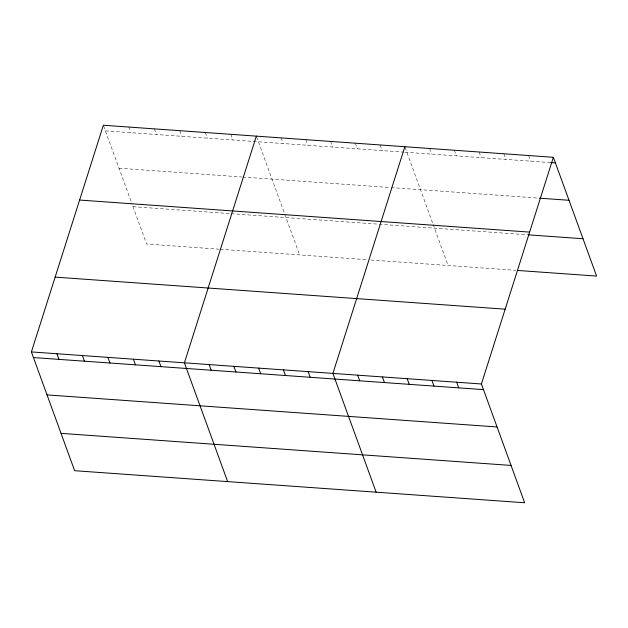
<?xml version="1.0" encoding="UTF-8"?>
<svg xmlns="http://www.w3.org/2000/svg" width="628" height="628" viewBox="0 0 628 628"><rect width="100%" height="100%" fill="white"/><g stroke="black" fill="none" stroke-linecap="round" stroke-linejoin="round"><path stroke-width="0.47" stroke-dasharray="3.14 2.35" d="M105.41 130.883L404.063 152.157M405.013 152.227L550.662 162.605M118.998 168.218L241.78 176.963M242.722 177.033L390.043 187.529M390.993 187.591L538.549 198.103M132.995 206.683L230.28 213.614M231.222 213.685L527.795 234.809M219.313 249.198L146.583 244.017L131.668 203.017M220.255 249.269L367.176 259.733M370.991 260L515.682 270.315M528.619 155.54L530.676 161.176M503.868 153.774L505.925 159.418M479.117 152.007L481.174 157.652M454.366 150.249L456.423 155.893M429.615 148.483L431.671 154.127M405.162 147.525L432.841 223.584M433.171 224.502L448.094 265.495M380.113 144.958L382.169 150.602M355.362 143.192L357.418 148.836M330.611 141.433L332.667 147.078M305.86 139.667L307.916 145.311M281.109 137.909L283.165 143.545M256.656 136.951L299.587 254.921M230.861 134.329L232.91 139.966M205.356 132.508L207.413 138.152M179.859 130.695L181.908 136.339M154.355 128.873L156.411 134.518M128.858 127.06L130.907 132.704M103.651 126.047L131.331 202.106"/><path stroke-width="0.94" d="M553.37 157.298L481.417 383.983L524.647 502.761L74.63 470.702L31.4 351.923L103.353 125.239L553.37 157.298L596.6 276.077L517.59 270.448M256.357 136.143L184.404 362.827L227.634 481.598M404.864 146.724L332.911 373.401L376.141 492.179M550.662 162.605L555.427 162.942M539.499 198.173L569.015 200.277M79.607 200.049L529.624 232.109M528.752 234.88L583.012 238.742M55.146 277.121L505.155 309.18M31.4 351.923L481.417 383.983M33.457 357.567L483.466 389.627M47.045 394.902L497.054 426.962M61.042 433.367L511.059 465.426M456.666 382.216L458.715 387.861M431.915 380.458L433.964 386.102M407.164 378.692L409.213 384.336M382.413 376.933L384.462 382.57M357.662 375.167L359.711 380.811M308.16 371.643L310.208 377.287M283.409 369.876L285.465 375.52M258.658 368.11L260.714 373.754M233.906 366.352L235.963 371.996M209.155 364.585L211.212 370.23M158.908 361.006L160.956 366.65M133.403 359.192L135.46 364.837M107.906 357.371L109.955 363.015M82.401 355.558L84.458 361.202M56.905 353.745L58.953 359.381"/></g></svg>
